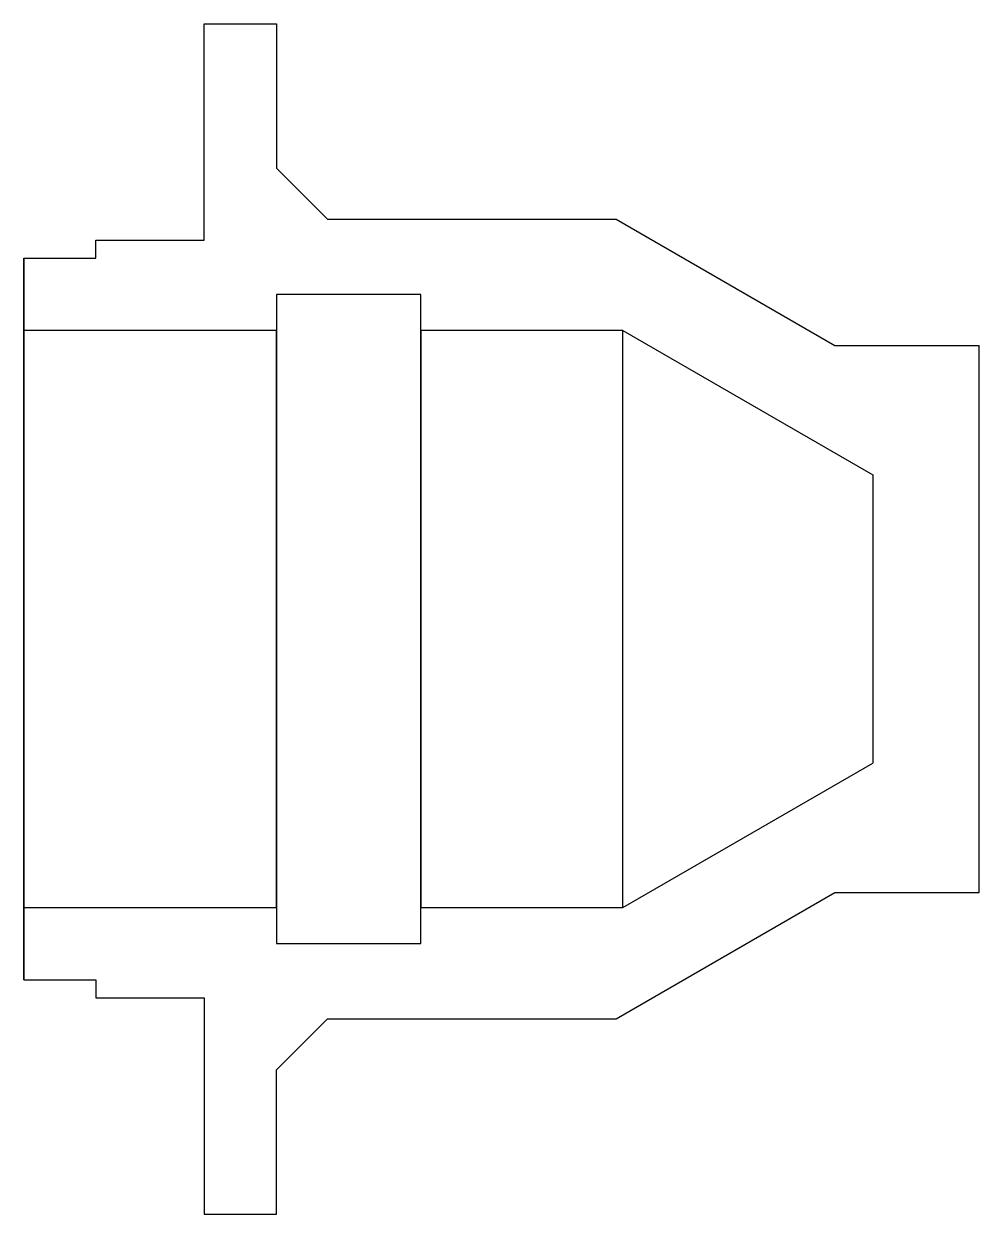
# Model space of a CAD drawing. Header units: millimetres. Extents: x 0 to 132, y -32 to 132.
import ezdxf

# ---------------------------------------------------------------- set-up
doc = ezdxf.new("R2010")
doc.units = ezdxf.units.MM

msp = doc.modelspace()

# ---------------------------------------------------------------- linework, layer by layer
for points in [[(25, 102.5), (25, 132.5), (35, 132.5), (35, 112.5), (42.07, 105.43), (82.07, 105.43), (112.38, 87.93), (132.38, 87.93)], [(0, 100), (0, 0), (0, 100), (10, 100), (10, 102.5), (25, 102.5)], [(0, 0), (0, 100), (0, 0), (10, 0), (10, -2.5), (25, -2.5)], [(83, 90), (117.64, 70), (117.64, 30)], [(132.38, 12.07), (132.38, 87.93)], [(83, 10), (117.64, 30)], [(25, -2.5), (25, -32.5), (35, -32.5), (35, -12.5), (42.07, -5.43), (82.07, -5.43), (112.38, 12.07), (132.38, 12.07)], [(0, 0), (0, 10)], [(35, 10), (35, 5)], [(55, 5), (55, 10)]]:
    msp.add_lwpolyline(points)
for points in [[(35, 5), (55, 5), (55, 95), (35, 95)], [(0, 10), (35, 10), (35, 90), (0, 90)], [(55, 10), (83, 10), (83, 90), (55, 90)]]:
    msp.add_lwpolyline(points, close=True)

doc.saveas('drawing.dxf')
